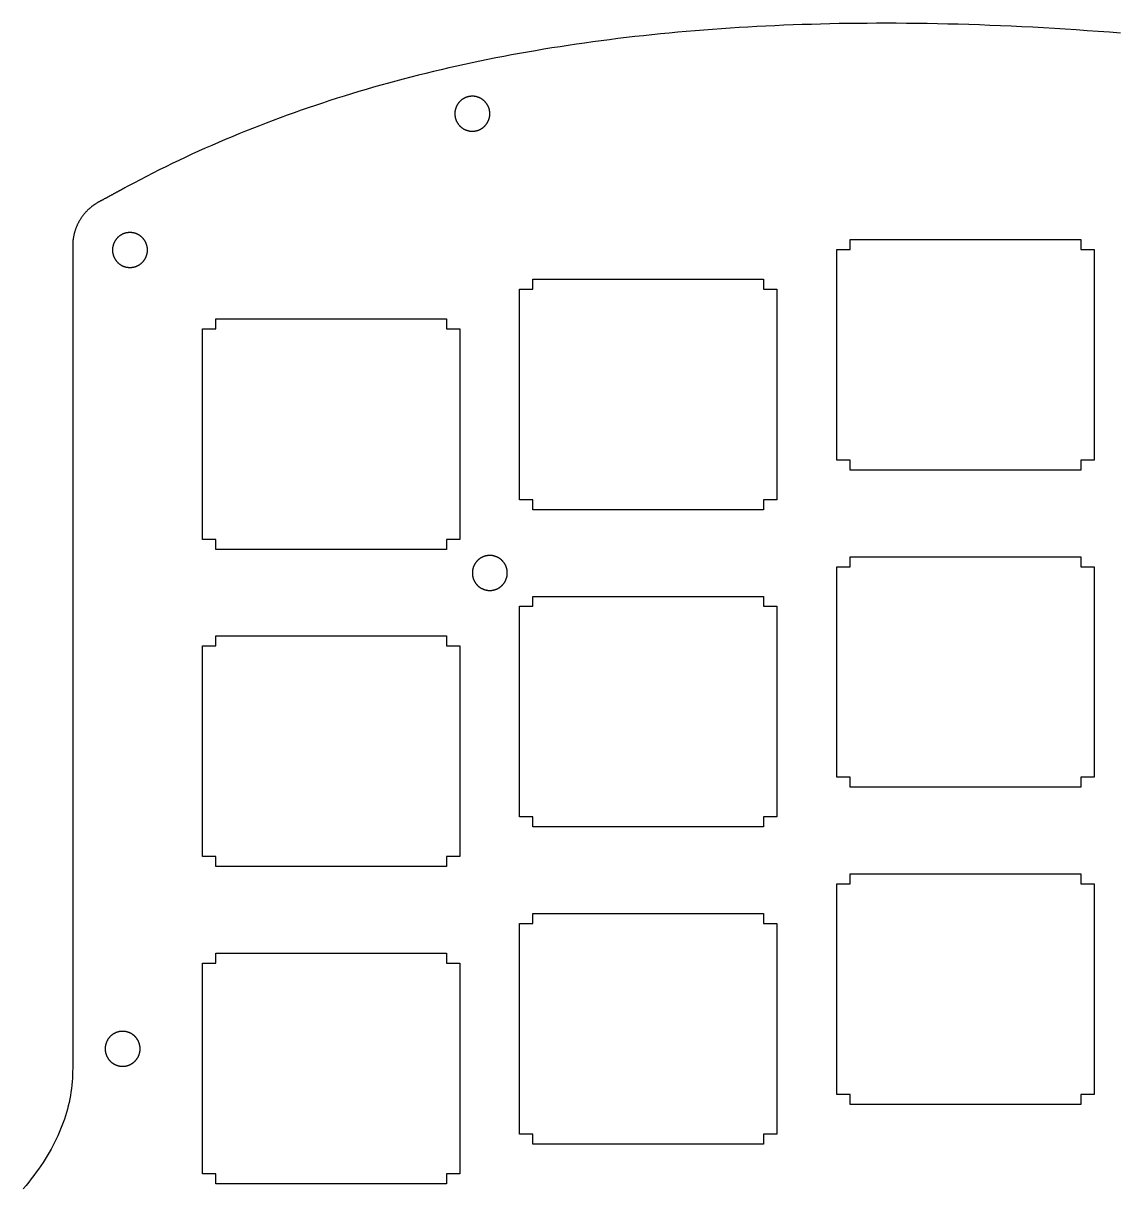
# Model space of a CAD drawing. Extents: x 0 to 154, y 0 to 134.
# Drawn here: x 24.3 to 90.2, y 63.9 to 133.8 of the extents above; entities that cross this region are included whole.
import ezdxf

# ---------------------------------------------------------------- set-up
doc = ezdxf.new("R2010")
doc.units = 0
doc.layers.add('LAYER_1', color=7, linetype='CONTINUOUS')

# ---------------------------------------------------------------- blocks, each defined once
blk = doc.blocks.new('BLOCK_2')
at = {"layer": 'LAYER_1', "color": 7}
for points in [[(186.7, 342.44), (186.7, 340.74), (184.43, 340.74), (184.43, 304.88), (186.7, 304.88), (186.7, 303.18), (225.96, 303.18), (225.96, 304.88), (228.22, 304.88), (228.22, 340.74), (225.96, 340.74), (225.96, 342.44), (186.7, 342.44)], [(240.7, 335.69), (240.7, 333.99), (238.43, 333.99), (238.43, 298.13), (240.7, 298.13), (240.7, 296.43), (279.96, 296.43), (279.96, 298.13), (282.22, 298.13), (282.22, 333.99), (279.96, 333.99), (279.96, 335.69), (240.7, 335.69)], [(294.7, 328.94), (294.7, 327.24), (292.43, 327.24), (292.43, 291.39), (294.7, 291.39), (294.7, 289.68), (333.96, 289.68), (333.96, 291.39), (336.22, 291.39), (336.22, 327.24), (333.96, 327.24), (333.96, 328.94), (294.7, 328.94)], [(186.7, 288.44), (186.7, 286.74), (184.43, 286.74), (184.43, 250.88), (186.7, 250.88), (186.7, 249.18), (225.96, 249.18), (225.96, 250.88), (228.22, 250.88), (228.22, 286.74), (225.96, 286.74), (225.96, 288.44), (186.7, 288.44)], [(240.7, 281.69), (240.7, 279.99), (238.43, 279.99), (238.43, 244.13), (240.7, 244.13), (240.7, 242.43), (279.96, 242.43), (279.96, 244.13), (282.22, 244.13), (282.22, 279.99), (279.96, 279.99), (279.96, 281.69), (240.7, 281.69)], [(294.7, 274.94), (294.7, 273.24), (292.43, 273.24), (292.43, 237.39), (294.7, 237.39), (294.7, 235.68), (333.96, 235.68), (333.96, 237.39), (336.22, 237.39), (336.22, 273.24), (333.96, 273.24), (333.96, 274.94), (294.7, 274.94)], [(186.7, 234.44), (186.7, 232.74), (184.43, 232.74), (184.43, 196.88), (186.7, 196.88), (186.7, 195.18), (225.96, 195.18), (225.96, 196.88), (228.22, 196.88), (228.22, 232.74), (225.96, 232.74), (225.96, 234.44), (186.7, 234.44)], [(240.7, 227.69), (240.7, 225.99), (238.43, 225.99), (238.43, 190.13), (240.7, 190.13), (240.7, 188.43), (279.96, 188.43), (279.96, 190.13), (282.22, 190.13), (282.22, 225.99), (279.96, 225.99), (279.96, 227.69), (240.7, 227.69)], [(294.7, 220.94), (294.7, 219.24), (292.43, 219.24), (292.43, 183.38), (294.7, 183.38), (294.7, 181.68), (333.96, 181.68), (333.96, 183.38), (336.22, 183.38), (336.22, 219.24), (333.96, 219.24), (333.96, 220.94), (294.7, 220.94)]]:
    blk.add_lwpolyline(points, dxfattribs=at)
for points in [[(179.94, 377.58, 0), (181.83, 377.73, 0), (183.72, 377.87, 0), (185.6, 378, 0), (187.47, 378.13, 0), (189.34, 378.25, 0), (191.19, 378.37, 0), (193.04, 378.48, 0), (194.88, 378.58, 0), (196.72, 378.67, 0), (198.54, 378.76, 0), (200.36, 378.84, 0), (202.17, 378.91, 0), (203.97, 378.98, 0), (205.77, 379.04, 0), (207.56, 379.09, 0), (209.34, 379.14, 0), (211.11, 379.18, 0), (212.88, 379.21, 0), (214.63, 379.23, 0), (216.38, 379.25, 0), (218.12, 379.26, 0), (219.86, 379.27, 0), (221.48, 379.26, 0), (223.08, 379.25, 0), (224.68, 379.24, 0), (226.27, 379.22, 0), (227.85, 379.2, 0), (229.43, 379.16, 0), (231.01, 379.13, 0), (232.57, 379.08, 0), (234.13, 379.04, 0), (235.69, 378.98, 0), (237.23, 378.92, 0), (238.77, 378.85, 0), (240.31, 378.78, 0), (241.84, 378.7, 0), (243.36, 378.62, 0), (244.88, 378.53, 0), (246.39, 378.43, 0), (247.89, 378.33, 0), (249.39, 378.22, 0), (250.88, 378.11, 0), (252.37, 377.99, 0), (253.85, 377.87, 0), (255.32, 377.73, 0), (256.79, 377.6, 0), (258.26, 377.45, 0), (259.71, 377.31, 0), (261.16, 377.15, 0), (262.61, 376.99, 0), (264.05, 376.82, 0), (265.48, 376.65, 0), (266.91, 376.47, 0), (268.33, 376.29, 0), (269.75, 376.1, 0), (271.16, 375.9, 0), (272.56, 375.7, 0), (273.96, 375.49, 0), (275.35, 375.28, 0), (276.74, 375.06, 0), (278.12, 374.83, 0), (279.5, 374.6, 0), (280.87, 374.37, 0), (282.23, 374.12, 0), (283.59, 373.87, 0), (284.94, 373.62, 0), (286.29, 373.36, 0), (287.63, 373.09, 0), (288.97, 372.81, 0), (290.3, 372.54, 0), (291.62, 372.25, 0), (292.94, 371.96, 0), (294.26, 371.66, 0), (295.56, 371.36, 0), (296.87, 371.05, 0), (298.17, 370.74, 0), (299.46, 370.41, 0), (300.74, 370.09, 0), (302.02, 369.75, 0), (303.3, 369.41, 0), (304.57, 369.07, 0), (305.83, 368.72, 0), (307.1, 368.36, 0), (308.35, 368, 0), (309.6, 367.63, 0), (310.84, 367.25, 0), (312.08, 366.87, 0), (313.31, 366.49, 0), (314.54, 366.09, 0), (315.76, 365.69, 0), (316.98, 365.29, 0), (318.19, 364.88, 0), (319.4, 364.46, 0), (320.6, 364.03, 0), (321.8, 363.61, 0), (322.99, 363.17, 0), (324.17, 362.73, 0), (325.36, 362.28, 0), (326.53, 361.83, 0), (327.7, 361.37, 0), (328.87, 360.9, 0), (330.03, 360.43, 0), (331.18, 359.95, 0), (332.33, 359.47, 0), (333.48, 358.98, 0), (334.62, 358.48, 0), (335.75, 357.98, 0), (336.88, 357.47, 0), (338.01, 356.95, 0), (339.13, 356.43, 0), (340.25, 355.91, 0), (341.36, 355.37, 0), (342.46, 354.83, 0), (343.56, 354.29, 0), (344.66, 353.74, 0), (345.75, 353.18, 0), (346.84, 352.62, 0), (347.92, 352.05, 0), (349, 351.47, 0), (349.4, 351.25, 0), (349.4, 351.25, 0), (349.41, 351.25, 0), (349.42, 351.24, 0), (349.43, 351.24, 0), (349.44, 351.23, 0), (349.46, 351.22, 0), (349.48, 351.21, 0), (349.5, 351.2, 0), (349.52, 351.19, 0), (349.55, 351.17, 0), (349.57, 351.16, 0), (349.6, 351.14, 0), (349.64, 351.12, 0), (349.67, 351.11, 0), (349.71, 351.09, 0), (349.74, 351.07, 0), (349.78, 351.04, 0), (349.82, 351.02, 0), (349.87, 351, 0), (349.91, 350.97, 0), (349.96, 350.95, 0), (350.01, 350.92, 0), (350.06, 350.89, 0), (350.11, 350.87, 0), (350.16, 350.84, 0), (350.22, 350.81, 0), (350.27, 350.78, 0), (350.33, 350.75, 0), (350.38, 350.72, 0), (350.44, 350.69, 0), (350.5, 350.65, 0), (350.56, 350.62, 0), (350.63, 350.59, 0), (350.69, 350.55, 0), (350.75, 350.52, 0), (350.82, 350.49, 0), (350.88, 350.45, 0), (350.95, 350.41, 0), (351.01, 350.38, 0), (351.08, 350.34, 0), (351.15, 350.31, 0), (351.21, 350.27, 0), (351.28, 350.23, 0), (351.35, 350.2, 0), (351.42, 350.16, 0), (351.49, 350.12, 0), (351.55, 350.08, 0), (351.62, 350.05, 0), (351.69, 350.01, 0), (351.76, 349.97, 0), (351.83, 349.94, 0), (351.9, 349.9, 0), (351.96, 349.86, 0), (352.03, 349.82, 0), (352.1, 349.79, 0), (352.17, 349.75, 0), (352.23, 349.72, 0), (352.3, 349.68, 0), (352.37, 349.64, 0), (352.43, 349.61, 0), (352.49, 349.57, 0), (352.56, 349.54, 0), (352.62, 349.51, 0), (352.68, 349.47, 0), (352.74, 349.44, 0), (352.8, 349.41, 0), (352.86, 349.38, 0), (352.92, 349.35, 0), (352.98, 349.31, 0), (353.03, 349.28, 0), (353.08, 349.25, 0), (353.14, 349.23, 0), (353.19, 349.2, 0), (353.24, 349.17, 0), (353.29, 349.15, 0), (353.33, 349.12, 0), (353.38, 349.1, 0), (353.42, 349.07, 0), (353.46, 349.05, 0), (353.5, 349.03, 0), (353.54, 349.01, 0), (353.58, 348.99, 0), (353.61, 348.97, 0), (353.64, 348.95, 0), (353.67, 348.94, 0), (353.7, 348.92, 0), (353.73, 348.91, 0), (353.75, 348.89, 0), (353.77, 348.88, 0), (353.79, 348.87, 0), (353.81, 348.86, 0), (353.82, 348.86, 0), (353.83, 348.85, 0), (353.84, 348.85, 0), (353.85, 348.84, 0), (353.85, 348.84, 0), (353.88, 348.82, 0), (353.96, 348.78, 0), (354.05, 348.73, 0), (354.13, 348.68, 0), (354.21, 348.63, 0), (354.29, 348.58, 0), (354.37, 348.53, 0), (354.45, 348.48, 0), (354.53, 348.43, 0), (354.61, 348.38, 0), (354.69, 348.32, 0), (354.77, 348.27, 0), (354.84, 348.21, 0), (354.92, 348.15, 0), (354.99, 348.1, 0), (355.07, 348.04, 0), (355.14, 347.98, 0), (355.21, 347.92, 0), (355.29, 347.86, 0), (355.36, 347.8, 0), (355.43, 347.74, 0), (355.5, 347.68, 0), (355.57, 347.61, 0), (355.64, 347.55, 0), (355.7, 347.48, 0), (355.77, 347.42, 0), (355.84, 347.35, 0), (355.9, 347.29, 0), (355.97, 347.22, 0), (356.03, 347.15, 0), (356.1, 347.08, 0), (356.16, 347.01, 0), (356.22, 346.94, 0), (356.28, 346.87, 0), (356.34, 346.8, 0), (356.4, 346.73, 0), (356.46, 346.65, 0), (356.51, 346.58, 0), (356.57, 346.51, 0), (356.63, 346.43, 0), (356.68, 346.36, 0), (356.74, 346.28, 0), (356.79, 346.21, 0), (356.84, 346.13, 0), (356.89, 346.05, 0), (356.94, 345.98, 0), (356.99, 345.9, 0), (357.04, 345.82, 0), (357.09, 345.74, 0), (357.14, 345.66, 0), (357.19, 345.58, 0), (357.23, 345.5, 0), (357.27, 345.42, 0), (357.32, 345.33, 0), (357.36, 345.25, 0), (357.4, 345.17, 0), (357.44, 345.09, 0), (357.49, 345, 0), (357.52, 344.92, 0), (357.56, 344.83, 0), (357.6, 344.75, 0), (357.64, 344.66, 0), (357.67, 344.58, 0), (357.71, 344.49, 0), (357.74, 344.4, 0), (357.77, 344.32, 0), (357.81, 344.23, 0), (357.84, 344.14, 0), (357.87, 344.05, 0), (357.9, 343.96, 0), (357.92, 343.88, 0), (357.95, 343.79, 0), (357.98, 343.7, 0), (358, 343.61, 0), (358.03, 343.52, 0), (358.05, 343.43, 0), (358.07, 343.33, 0), (358.09, 343.24, 0), (358.11, 343.15, 0), (358.13, 343.06, 0), (358.15, 342.97, 0), (358.17, 342.87, 0), (358.18, 342.78, 0), (358.2, 342.69, 0), (358.21, 342.59, 0), (358.23, 342.5, 0), (358.24, 342.41, 0), (358.25, 342.31, 0), (358.26, 342.22, 0), (358.27, 342.12, 0), (358.28, 342.03, 0), (358.28, 341.93, 0), (358.29, 341.84, 0), (358.29, 341.74, 0), (358.3, 341.65, 0), (358.3, 341.55, 0), (358.3, 341.46, 0), (358.3, 341.36, 0), (358.3, 341.32, 0), (358.3, 341.18, 0), (358.3, 340.96, 0), (358.3, 340.66, 0), (358.3, 340.27, 0), (358.3, 339.81, 0), (358.3, 339.27, 0), (358.3, 338.65, 0), (358.3, 337.96, 0), (358.3, 337.2, 0), (358.3, 336.36, 0), (358.3, 335.46, 0), (358.3, 334.49, 0), (358.3, 333.45, 0), (358.3, 332.36, 0), (358.3, 331.2, 0), (358.3, 329.98, 0), (358.3, 328.7, 0), (358.3, 327.37, 0), (358.3, 325.98, 0), (358.3, 324.54, 0), (358.3, 323.05, 0), (358.3, 321.52, 0), (358.3, 319.93, 0), (358.3, 318.3, 0), (358.3, 316.63, 0), (358.3, 314.92, 0), (358.3, 313.17, 0), (358.3, 311.37, 0), (358.3, 309.55, 0), (358.3, 307.69, 0), (358.3, 305.8, 0), (358.3, 303.87, 0), (358.3, 301.92, 0), (358.3, 299.94, 0), (358.3, 297.94, 0), (358.3, 295.92, 0), (358.3, 293.87, 0), (358.3, 291.8, 0), (358.3, 289.72, 0), (358.3, 287.62, 0), (358.3, 285.51, 0), (358.3, 283.38, 0), (358.3, 281.25, 0), (358.3, 279.1, 0), (358.3, 276.95, 0), (358.3, 274.8, 0), (358.3, 272.64, 0), (358.3, 270.48, 0), (358.3, 268.32, 0), (358.3, 266.16, 0), (358.3, 264.01, 0), (358.3, 261.87, 0), (358.3, 259.73, 0), (358.3, 257.6, 0), (358.3, 255.48, 0), (358.3, 253.38, 0), (358.3, 251.29, 0), (358.3, 249.22, 0), (358.3, 247.17, 0), (358.3, 245.14, 0), (358.3, 243.13, 0), (358.3, 241.15, 0), (358.3, 239.19, 0), (358.3, 237.27, 0), (358.3, 235.37, 0), (358.3, 233.5, 0), (358.3, 231.67, 0), (358.3, 229.87, 0), (358.3, 228.11, 0), (358.3, 226.39, 0), (358.3, 224.71, 0), (358.3, 223.07, 0), (358.3, 221.47, 0), (358.3, 219.93, 0), (358.3, 218.43, 0), (358.3, 216.98, 0), (358.3, 215.58, 0), (358.3, 214.24, 0), (358.3, 212.95, 0), (358.3, 211.72, 0), (358.3, 210.54, 0), (358.3, 209.43, 0), (358.3, 208.39, 0), (358.3, 207.4, 0), (358.3, 206.49, 0), (358.3, 205.64, 0), (358.3, 204.86, 0), (358.3, 204.15, 0), (358.3, 203.52, 0), (358.3, 202.96, 0), (358.3, 202.48, 0), (358.3, 202.08, 0), (358.3, 201.76, 0), (358.3, 201.52, 0), (358.3, 201.37, 0), (358.3, 201.3, 0), (358.31, 200.85, 0), (358.32, 200.25, 0), (358.35, 199.65, 0), (358.39, 199.06, 0), (358.45, 198.46, 0), (358.51, 197.87, 0), (358.6, 197.28, 0), (358.69, 196.7, 0), (358.8, 196.12, 0), (358.92, 195.53, 0), (359.05, 194.96, 0), (359.19, 194.38, 0), (359.35, 193.8, 0), (359.52, 193.23, 0), (359.71, 192.66, 0), (359.91, 192.09, 0), (360.12, 191.51, 0), (360.35, 190.95, 0), (360.58, 190.38, 0), (360.84, 189.81, 0), (361.1, 189.25, 0), (361.38, 188.68, 0), (361.67, 188.12, 0), (361.98, 187.56, 0), (362.3, 186.99, 0), (362.63, 186.43, 0), (362.98, 185.87, 0), (363.34, 185.31, 0), (363.71, 184.74, 0), (364.1, 184.18, 0), (364.5, 183.62, 0), (364.91, 183.06, 0), (365.34, 182.5, 0), (365.79, 181.93, 0), (366.24, 181.37, 0), (366.71, 180.81, 0)], [(293.25, 363.86, 0), (293.25, 363.82, 0), (293.25, 363.77, 0), (293.25, 363.72, 0), (293.25, 363.68, 0), (293.24, 363.63, 0), (293.24, 363.58, 0), (293.23, 363.54, 0), (293.23, 363.49, 0), (293.22, 363.44, 0), (293.22, 363.4, 0), (293.21, 363.35, 0), (293.2, 363.31, 0), (293.19, 363.26, 0), (293.18, 363.22, 0), (293.17, 363.17, 0), (293.16, 363.13, 0), (293.15, 363.08, 0), (293.14, 363.04, 0), (293.12, 363, 0), (293.11, 362.95, 0), (293.1, 362.91, 0), (293.08, 362.87, 0), (293.07, 362.83, 0), (293.05, 362.79, 0), (293.03, 362.74, 0), (293.02, 362.7, 0), (293, 362.66, 0), (292.98, 362.62, 0), (292.96, 362.58, 0), (292.94, 362.54, 0), (292.92, 362.5, 0), (292.9, 362.46, 0), (292.88, 362.42, 0), (292.86, 362.38, 0), (292.84, 362.35, 0), (292.81, 362.31, 0), (292.79, 362.27, 0), (292.77, 362.23, 0), (292.74, 362.2, 0), (292.72, 362.16, 0), (292.69, 362.12, 0), (292.66, 362.09, 0), (292.64, 362.05, 0), (292.61, 362.02, 0), (292.58, 361.98, 0), (292.56, 361.95, 0), (292.53, 361.92, 0), (292.5, 361.88, 0), (292.47, 361.85, 0), (292.44, 361.82, 0), (292.41, 361.79, 0), (292.38, 361.75, 0), (292.35, 361.72, 0), (292.31, 361.69, 0), (292.28, 361.66, 0), (292.25, 361.63, 0), (292.21, 361.61, 0), (292.18, 361.58, 0), (292.15, 361.55, 0), (292.11, 361.52, 0), (292.08, 361.5, 0), (292.04, 361.47, 0), (292.01, 361.44, 0), (291.97, 361.42, 0), (291.93, 361.39, 0), (291.9, 361.37, 0), (291.86, 361.34, 0), (291.82, 361.32, 0), (291.78, 361.3, 0), (291.75, 361.27, 0), (291.71, 361.25, 0), (291.67, 361.23, 0), (291.63, 361.21, 0), (291.59, 361.19, 0), (291.55, 361.17, 0), (291.51, 361.15, 0), (291.47, 361.14, 0), (291.43, 361.12, 0), (291.38, 361.1, 0), (291.34, 361.08, 0), (291.3, 361.07, 0), (291.26, 361.05, 0), (291.22, 361.04, 0), (291.17, 361.02, 0), (291.13, 361.01, 0), (291.09, 361, 0), (291.04, 360.99, 0), (291, 360.98, 0), (290.95, 360.97, 0), (290.91, 360.96, 0), (290.87, 360.95, 0), (290.82, 360.94, 0), (290.78, 360.93, 0), (290.73, 360.92, 0), (290.69, 360.92, 0), (290.64, 360.91, 0), (290.59, 360.9, 0), (290.55, 360.9, 0), (290.5, 360.9, 0), (290.45, 360.89, 0), (290.41, 360.89, 0), (290.36, 360.89, 0), (290.31, 360.89, 0), (290.26, 360.89, 0), (290.22, 360.89, 0), (290.17, 360.89, 0), (290.12, 360.89, 0), (290.08, 360.89, 0), (290.03, 360.9, 0), (289.98, 360.9, 0), (289.94, 360.91, 0), (289.89, 360.91, 0), (289.85, 360.92, 0), (289.8, 360.93, 0), (289.75, 360.93, 0), (289.71, 360.94, 0), (289.66, 360.95, 0), (289.62, 360.96, 0), (289.57, 360.97, 0), (289.53, 360.98, 0), (289.49, 360.99, 0), (289.44, 361.01, 0), (289.4, 361.02, 0), (289.36, 361.03, 0), (289.31, 361.05, 0), (289.27, 361.06, 0), (289.23, 361.08, 0), (289.19, 361.09, 0), (289.15, 361.11, 0), (289.1, 361.13, 0), (289.06, 361.14, 0), (289.02, 361.16, 0), (288.98, 361.18, 0), (288.94, 361.2, 0), (288.9, 361.22, 0), (288.86, 361.24, 0), (288.82, 361.26, 0), (288.79, 361.29, 0), (288.75, 361.31, 0), (288.71, 361.33, 0), (288.67, 361.36, 0), (288.64, 361.38, 0), (288.6, 361.4, 0), (288.56, 361.43, 0), (288.53, 361.45, 0), (288.49, 361.48, 0), (288.46, 361.51, 0), (288.42, 361.54, 0), (288.39, 361.56, 0), (288.35, 361.59, 0), (288.32, 361.62, 0), (288.29, 361.65, 0), (288.25, 361.68, 0), (288.22, 361.71, 0), (288.19, 361.74, 0), (288.16, 361.77, 0), (288.13, 361.8, 0), (288.1, 361.83, 0), (288.07, 361.87, 0), (288.04, 361.9, 0), (288.01, 361.93, 0), (287.98, 361.97, 0), (287.95, 362, 0), (287.93, 362.04, 0), (287.9, 362.07, 0), (287.87, 362.11, 0), (287.85, 362.14, 0), (287.82, 362.18, 0), (287.8, 362.21, 0), (287.77, 362.25, 0), (287.75, 362.29, 0), (287.73, 362.33, 0), (287.7, 362.37, 0), (287.68, 362.4, 0), (287.66, 362.44, 0), (287.64, 362.48, 0), (287.62, 362.52, 0), (287.6, 362.56, 0), (287.58, 362.6, 0), (287.56, 362.64, 0), (287.54, 362.68, 0), (287.52, 362.72, 0), (287.51, 362.76, 0), (287.49, 362.81, 0), (287.48, 362.85, 0), (287.46, 362.89, 0), (287.45, 362.93, 0), (287.43, 362.98, 0), (287.42, 363.02, 0), (287.41, 363.06, 0), (287.4, 363.11, 0), (287.38, 363.15, 0), (287.37, 363.2, 0), (287.36, 363.24, 0), (287.36, 363.29, 0), (287.35, 363.33, 0), (287.34, 363.38, 0), (287.33, 363.42, 0), (287.32, 363.47, 0), (287.32, 363.51, 0), (287.31, 363.56, 0), (287.31, 363.61, 0), (287.31, 363.65, 0), (287.3, 363.7, 0), (287.3, 363.75, 0), (287.3, 363.79, 0), (287.3, 363.84, 0), (287.3, 363.89, 0), (287.3, 363.94, 0), (287.3, 363.98, 0), (287.3, 364.03, 0), (287.31, 364.08, 0), (287.31, 364.12, 0), (287.31, 364.17, 0), (287.32, 364.21, 0), (287.32, 364.26, 0), (287.33, 364.31, 0), (287.34, 364.35, 0), (287.35, 364.4, 0), (287.36, 364.44, 0), (287.36, 364.49, 0), (287.37, 364.53, 0), (287.38, 364.58, 0), (287.4, 364.62, 0), (287.41, 364.66, 0), (287.42, 364.71, 0), (287.43, 364.75, 0), (287.45, 364.79, 0), (287.46, 364.84, 0), (287.48, 364.88, 0), (287.49, 364.92, 0), (287.51, 364.96, 0), (287.52, 365, 0), (287.54, 365.05, 0), (287.56, 365.09, 0), (287.58, 365.13, 0), (287.6, 365.17, 0), (287.62, 365.21, 0), (287.64, 365.25, 0), (287.66, 365.29, 0), (287.68, 365.32, 0), (287.7, 365.36, 0), (287.73, 365.4, 0), (287.75, 365.44, 0), (287.77, 365.48, 0), (287.8, 365.51, 0), (287.82, 365.55, 0), (287.85, 365.59, 0), (287.87, 365.62, 0), (287.9, 365.66, 0), (287.93, 365.69, 0), (287.95, 365.73, 0), (287.98, 365.76, 0), (288.01, 365.79, 0), (288.04, 365.83, 0), (288.07, 365.86, 0), (288.1, 365.89, 0), (288.13, 365.93, 0), (288.16, 365.96, 0), (288.19, 365.99, 0), (288.22, 366.02, 0), (288.25, 366.05, 0), (288.29, 366.08, 0), (288.32, 366.11, 0), (288.35, 366.14, 0), (288.39, 366.16, 0), (288.42, 366.19, 0), (288.46, 366.22, 0), (288.49, 366.25, 0), (288.53, 366.27, 0), (288.56, 366.3, 0), (288.6, 366.32, 0), (288.64, 366.35, 0), (288.67, 366.37, 0), (288.71, 366.4, 0), (288.75, 366.42, 0), (288.79, 366.44, 0), (288.82, 366.46, 0), (288.86, 366.48, 0), (288.9, 366.5, 0), (288.94, 366.52, 0), (288.98, 366.55, 0), (289.02, 366.56, 0), (289.06, 366.58, 0), (289.1, 366.6, 0), (289.15, 366.62, 0), (289.19, 366.63, 0), (289.23, 366.65, 0), (289.27, 366.67, 0), (289.31, 366.68, 0), (289.36, 366.69, 0), (289.4, 366.71, 0), (289.44, 366.72, 0), (289.49, 366.73, 0), (289.53, 366.75, 0), (289.57, 366.76, 0), (289.62, 366.77, 0), (289.66, 366.78, 0), (289.71, 366.79, 0), (289.75, 366.79, 0), (289.8, 366.8, 0), (289.85, 366.81, 0), (289.89, 366.81, 0), (289.94, 366.82, 0), (289.98, 366.83, 0), (290.03, 366.83, 0), (290.08, 366.83, 0), (290.12, 366.84, 0), (290.17, 366.84, 0), (290.22, 366.84, 0), (290.26, 366.84, 0), (290.31, 366.84, 0), (290.36, 366.84, 0), (290.41, 366.84, 0), (290.45, 366.83, 0), (290.5, 366.83, 0), (290.55, 366.83, 0), (290.59, 366.82, 0), (290.64, 366.82, 0), (290.69, 366.81, 0), (290.73, 366.81, 0), (290.78, 366.8, 0), (290.82, 366.79, 0), (290.87, 366.78, 0), (290.91, 366.77, 0), (290.95, 366.76, 0), (291, 366.75, 0), (291.04, 366.74, 0), (291.09, 366.73, 0), (291.13, 366.71, 0), (291.17, 366.7, 0), (291.22, 366.69, 0), (291.26, 366.67, 0), (291.3, 366.66, 0), (291.34, 366.64, 0), (291.38, 366.63, 0), (291.43, 366.61, 0), (291.47, 366.59, 0), (291.51, 366.57, 0), (291.55, 366.56, 0), (291.59, 366.54, 0), (291.63, 366.51, 0), (291.67, 366.5, 0), (291.71, 366.47, 0), (291.75, 366.45, 0), (291.78, 366.43, 0), (291.82, 366.41, 0), (291.86, 366.38, 0), (291.9, 366.36, 0), (291.93, 366.34, 0), (291.97, 366.31, 0), (292.01, 366.29, 0), (292.04, 366.26, 0), (292.08, 366.23, 0), (292.11, 366.21, 0), (292.15, 366.18, 0), (292.18, 366.15, 0), (292.21, 366.12, 0), (292.25, 366.09, 0), (292.28, 366.06, 0), (292.31, 366.03, 0), (292.35, 366, 0), (292.38, 365.97, 0), (292.41, 365.94, 0), (292.44, 365.91, 0), (292.47, 365.88, 0), (292.5, 365.84, 0), (292.53, 365.81, 0), (292.56, 365.78, 0), (292.58, 365.74, 0), (292.61, 365.71, 0), (292.64, 365.68, 0), (292.66, 365.64, 0), (292.69, 365.6, 0), (292.72, 365.57, 0), (292.74, 365.53, 0), (292.77, 365.5, 0), (292.79, 365.46, 0), (292.81, 365.42, 0), (292.84, 365.38, 0), (292.86, 365.34, 0), (292.88, 365.31, 0), (292.9, 365.27, 0), (292.92, 365.23, 0), (292.94, 365.19, 0), (292.96, 365.15, 0), (292.98, 365.11, 0), (293, 365.07, 0), (293.02, 365.02, 0), (293.03, 364.98, 0), (293.05, 364.94, 0), (293.07, 364.9, 0), (293.08, 364.86, 0), (293.1, 364.81, 0), (293.11, 364.77, 0), (293.12, 364.73, 0), (293.14, 364.69, 0), (293.15, 364.64, 0), (293.16, 364.6, 0), (293.17, 364.55, 0), (293.18, 364.51, 0), (293.19, 364.46, 0), (293.2, 364.42, 0), (293.21, 364.38, 0), (293.22, 364.33, 0), (293.22, 364.28, 0), (293.23, 364.24, 0), (293.23, 364.19, 0), (293.24, 364.15, 0), (293.24, 364.1, 0), (293.25, 364.05, 0), (293.25, 364.01, 0), (293.25, 363.96, 0), (293.25, 363.91, 0), (293.25, 363.86, 0)], [(351.52, 340.66, 0), (351.52, 340.61, 0), (351.52, 340.56, 0), (351.52, 340.52, 0), (351.52, 340.47, 0), (351.52, 340.43, 0), (351.51, 340.38, 0), (351.51, 340.33, 0), (351.5, 340.29, 0), (351.5, 340.24, 0), (351.49, 340.19, 0), (351.48, 340.15, 0), (351.47, 340.1, 0), (351.46, 340.06, 0), (351.45, 340.01, 0), (351.44, 339.97, 0), (351.43, 339.93, 0), (351.42, 339.88, 0), (351.41, 339.84, 0), (351.4, 339.8, 0), (351.38, 339.75, 0), (351.37, 339.71, 0), (351.36, 339.67, 0), (351.34, 339.62, 0), (351.32, 339.58, 0), (351.31, 339.54, 0), (351.29, 339.5, 0), (351.27, 339.46, 0), (351.25, 339.42, 0), (351.24, 339.38, 0), (351.22, 339.34, 0), (351.2, 339.3, 0), (351.18, 339.26, 0), (351.15, 339.22, 0), (351.13, 339.18, 0), (351.11, 339.14, 0), (351.09, 339.1, 0), (351.06, 339.07, 0), (351.04, 339.03, 0), (351.01, 338.99, 0), (350.99, 338.96, 0), (350.96, 338.92, 0), (350.94, 338.88, 0), (350.91, 338.85, 0), (350.88, 338.81, 0), (350.86, 338.78, 0), (350.83, 338.75, 0), (350.8, 338.71, 0), (350.77, 338.68, 0), (350.74, 338.65, 0), (350.71, 338.62, 0), (350.68, 338.58, 0), (350.65, 338.55, 0), (350.62, 338.52, 0), (350.59, 338.49, 0), (350.55, 338.46, 0), (350.52, 338.43, 0), (350.49, 338.4, 0), (350.45, 338.37, 0), (350.42, 338.35, 0), (350.39, 338.32, 0), (350.35, 338.29, 0), (350.32, 338.26, 0), (350.28, 338.24, 0), (350.24, 338.21, 0), (350.21, 338.19, 0), (350.17, 338.16, 0), (350.13, 338.14, 0), (350.1, 338.12, 0), (350.06, 338.09, 0), (350.02, 338.07, 0), (349.98, 338.05, 0), (349.94, 338.03, 0), (349.9, 338.01, 0), (349.86, 337.99, 0), (349.82, 337.97, 0), (349.78, 337.95, 0), (349.74, 337.93, 0), (349.7, 337.92, 0), (349.66, 337.9, 0), (349.62, 337.88, 0), (349.57, 337.87, 0), (349.53, 337.85, 0), (349.49, 337.84, 0), (349.45, 337.82, 0), (349.4, 337.81, 0), (349.36, 337.8, 0), (349.32, 337.78, 0), (349.27, 337.77, 0), (349.23, 337.76, 0), (349.18, 337.75, 0), (349.14, 337.74, 0), (349.09, 337.73, 0), (349.05, 337.73, 0), (349, 337.72, 0), (348.96, 337.71, 0), (348.91, 337.71, 0), (348.87, 337.7, 0), (348.82, 337.7, 0), (348.77, 337.69, 0), (348.73, 337.69, 0), (348.68, 337.69, 0), (348.63, 337.69, 0), (348.58, 337.68, 0), (348.54, 337.68, 0), (348.49, 337.69, 0), (348.44, 337.69, 0), (348.4, 337.69, 0), (348.35, 337.69, 0), (348.3, 337.69, 0), (348.26, 337.7, 0), (348.21, 337.7, 0), (348.16, 337.71, 0), (348.12, 337.71, 0), (348.07, 337.72, 0), (348.03, 337.73, 0), (347.98, 337.74, 0), (347.94, 337.75, 0), (347.89, 337.76, 0), (347.85, 337.77, 0), (347.8, 337.78, 0), (347.76, 337.79, 0), (347.72, 337.8, 0), (347.67, 337.81, 0), (347.63, 337.83, 0), (347.59, 337.84, 0), (347.55, 337.86, 0), (347.5, 337.87, 0), (347.46, 337.89, 0), (347.42, 337.91, 0), (347.38, 337.92, 0), (347.34, 337.94, 0), (347.3, 337.96, 0), (347.26, 337.98, 0), (347.22, 338, 0), (347.18, 338.02, 0), (347.14, 338.04, 0), (347.1, 338.06, 0), (347.06, 338.08, 0), (347.02, 338.11, 0), (346.98, 338.13, 0), (346.95, 338.15, 0), (346.91, 338.18, 0), (346.87, 338.2, 0), (346.84, 338.23, 0), (346.8, 338.25, 0), (346.76, 338.28, 0), (346.73, 338.31, 0), (346.69, 338.33, 0), (346.66, 338.36, 0), (346.63, 338.39, 0), (346.59, 338.42, 0), (346.56, 338.45, 0), (346.53, 338.48, 0), (346.5, 338.51, 0), (346.46, 338.54, 0), (346.43, 338.57, 0), (346.4, 338.6, 0), (346.37, 338.63, 0), (346.34, 338.66, 0), (346.31, 338.7, 0), (346.28, 338.73, 0), (346.25, 338.76, 0), (346.23, 338.8, 0), (346.2, 338.83, 0), (346.17, 338.87, 0), (346.15, 338.9, 0), (346.12, 338.94, 0), (346.1, 338.97, 0), (346.07, 339.01, 0), (346.05, 339.05, 0), (346.02, 339.08, 0), (346, 339.12, 0), (345.98, 339.16, 0), (345.95, 339.2, 0), (345.93, 339.24, 0), (345.91, 339.28, 0), (345.89, 339.32, 0), (345.87, 339.36, 0), (345.85, 339.4, 0), (345.83, 339.44, 0), (345.82, 339.48, 0), (345.8, 339.52, 0), (345.78, 339.56, 0), (345.77, 339.6, 0), (345.75, 339.64, 0), (345.74, 339.69, 0), (345.72, 339.73, 0), (345.71, 339.77, 0), (345.69, 339.82, 0), (345.68, 339.86, 0), (345.67, 339.9, 0), (345.66, 339.95, 0), (345.65, 339.99, 0), (345.64, 340.04, 0), (345.63, 340.08, 0), (345.62, 340.13, 0), (345.61, 340.17, 0), (345.61, 340.22, 0), (345.6, 340.26, 0), (345.59, 340.31, 0), (345.59, 340.36, 0), (345.58, 340.4, 0), (345.58, 340.45, 0), (345.58, 340.5, 0), (345.57, 340.54, 0), (345.57, 340.59, 0), (345.57, 340.64, 0), (345.57, 340.68, 0), (345.57, 340.73, 0), (345.57, 340.78, 0), (345.58, 340.82, 0), (345.58, 340.87, 0), (345.58, 340.92, 0), (345.59, 340.96, 0), (345.59, 341.01, 0), (345.6, 341.06, 0), (345.61, 341.1, 0), (345.61, 341.15, 0), (345.62, 341.19, 0), (345.63, 341.24, 0), (345.64, 341.28, 0), (345.65, 341.33, 0), (345.66, 341.37, 0), (345.67, 341.42, 0), (345.68, 341.46, 0), (345.69, 341.5, 0), (345.71, 341.55, 0), (345.72, 341.59, 0), (345.74, 341.63, 0), (345.75, 341.68, 0), (345.77, 341.72, 0), (345.78, 341.76, 0), (345.8, 341.8, 0), (345.82, 341.84, 0), (345.83, 341.88, 0), (345.85, 341.92, 0), (345.87, 341.96, 0), (345.89, 342, 0), (345.91, 342.04, 0), (345.93, 342.08, 0), (345.95, 342.12, 0), (345.98, 342.16, 0), (346, 342.2, 0), (346.02, 342.24, 0), (346.05, 342.27, 0), (346.07, 342.31, 0), (346.1, 342.35, 0), (346.12, 342.38, 0), (346.15, 342.42, 0), (346.17, 342.45, 0), (346.2, 342.49, 0), (346.23, 342.52, 0), (346.25, 342.56, 0), (346.28, 342.59, 0), (346.31, 342.62, 0), (346.34, 342.66, 0), (346.37, 342.69, 0), (346.4, 342.72, 0), (346.43, 342.75, 0), (346.46, 342.78, 0), (346.5, 342.81, 0), (346.53, 342.85, 0), (346.56, 342.88, 0), (346.59, 342.9, 0), (346.63, 342.93, 0), (346.66, 342.96, 0), (346.69, 342.99, 0), (346.73, 343.02, 0), (346.76, 343.04, 0), (346.8, 343.07, 0), (346.84, 343.09, 0), (346.87, 343.12, 0), (346.91, 343.14, 0), (346.95, 343.17, 0), (346.98, 343.19, 0), (347.02, 343.21, 0), (347.06, 343.24, 0), (347.1, 343.26, 0), (347.14, 343.28, 0), (347.18, 343.3, 0), (347.22, 343.32, 0), (347.26, 343.34, 0), (347.3, 343.36, 0), (347.34, 343.38, 0), (347.38, 343.4, 0), (347.42, 343.41, 0), (347.46, 343.43, 0), (347.5, 343.45, 0), (347.55, 343.46, 0), (347.59, 343.48, 0), (347.63, 343.49, 0), (347.67, 343.5, 0), (347.72, 343.52, 0), (347.76, 343.53, 0), (347.8, 343.54, 0), (347.85, 343.55, 0), (347.89, 343.56, 0), (347.94, 343.57, 0), (347.98, 343.58, 0), (348.03, 343.59, 0), (348.07, 343.6, 0), (348.12, 343.61, 0), (348.16, 343.61, 0), (348.21, 343.62, 0), (348.26, 343.62, 0), (348.3, 343.63, 0), (348.35, 343.63, 0), (348.4, 343.63, 0), (348.44, 343.63, 0), (348.49, 343.64, 0), (348.54, 343.64, 0), (348.58, 343.64, 0), (348.63, 343.63, 0), (348.68, 343.63, 0), (348.73, 343.63, 0), (348.77, 343.63, 0), (348.82, 343.62, 0), (348.87, 343.62, 0), (348.91, 343.61, 0), (348.96, 343.61, 0), (349, 343.6, 0), (349.05, 343.59, 0), (349.09, 343.59, 0), (349.14, 343.58, 0), (349.18, 343.57, 0), (349.23, 343.56, 0), (349.27, 343.55, 0), (349.32, 343.54, 0), (349.36, 343.52, 0), (349.4, 343.51, 0), (349.45, 343.5, 0), (349.49, 343.49, 0), (349.53, 343.47, 0), (349.57, 343.45, 0), (349.62, 343.44, 0), (349.66, 343.42, 0), (349.7, 343.41, 0), (349.74, 343.39, 0), (349.78, 343.37, 0), (349.82, 343.35, 0), (349.86, 343.33, 0), (349.9, 343.31, 0), (349.94, 343.29, 0), (349.98, 343.27, 0), (350.02, 343.25, 0), (350.06, 343.23, 0), (350.1, 343.2, 0), (350.13, 343.18, 0), (350.17, 343.16, 0), (350.21, 343.13, 0), (350.24, 343.11, 0), (350.28, 343.08, 0), (350.32, 343.06, 0), (350.35, 343.03, 0), (350.39, 343, 0), (350.42, 342.98, 0), (350.45, 342.95, 0), (350.49, 342.92, 0), (350.52, 342.89, 0), (350.55, 342.86, 0), (350.59, 342.83, 0), (350.62, 342.8, 0), (350.65, 342.77, 0), (350.68, 342.74, 0), (350.71, 342.71, 0), (350.74, 342.67, 0), (350.77, 342.64, 0), (350.8, 342.61, 0), (350.83, 342.57, 0), (350.86, 342.54, 0), (350.88, 342.51, 0), (350.91, 342.47, 0), (350.94, 342.44, 0), (350.96, 342.4, 0), (350.99, 342.36, 0), (351.01, 342.33, 0), (351.04, 342.29, 0), (351.06, 342.25, 0), (351.09, 342.22, 0), (351.11, 342.18, 0), (351.13, 342.14, 0), (351.15, 342.1, 0), (351.18, 342.06, 0), (351.2, 342.02, 0), (351.22, 341.98, 0), (351.24, 341.94, 0), (351.25, 341.9, 0), (351.27, 341.86, 0), (351.29, 341.82, 0), (351.31, 341.78, 0), (351.32, 341.74, 0), (351.34, 341.7, 0), (351.36, 341.65, 0), (351.37, 341.61, 0), (351.38, 341.57, 0), (351.4, 341.53, 0), (351.41, 341.48, 0), (351.42, 341.44, 0), (351.43, 341.39, 0), (351.44, 341.35, 0), (351.45, 341.31, 0), (351.46, 341.26, 0), (351.47, 341.22, 0), (351.48, 341.17, 0), (351.49, 341.13, 0), (351.5, 341.08, 0), (351.5, 341.03, 0), (351.51, 340.99, 0), (351.51, 340.94, 0), (351.52, 340.9, 0), (351.52, 340.85, 0), (351.52, 340.8, 0), (351.52, 340.75, 0), (351.52, 340.71, 0), (351.52, 340.66, 0)], [(290.27, 285.67, 0), (290.27, 285.62, 0), (290.27, 285.58, 0), (290.27, 285.53, 0), (290.27, 285.48, 0), (290.27, 285.44, 0), (290.26, 285.39, 0), (290.26, 285.34, 0), (290.25, 285.3, 0), (290.25, 285.25, 0), (290.24, 285.2, 0), (290.23, 285.16, 0), (290.22, 285.12, 0), (290.21, 285.07, 0), (290.2, 285.02, 0), (290.19, 284.98, 0), (290.18, 284.94, 0), (290.17, 284.89, 0), (290.16, 284.85, 0), (290.15, 284.81, 0), (290.13, 284.76, 0), (290.12, 284.72, 0), (290.11, 284.68, 0), (290.09, 284.63, 0), (290.07, 284.59, 0), (290.06, 284.55, 0), (290.04, 284.51, 0), (290.02, 284.47, 0), (290, 284.43, 0), (289.99, 284.39, 0), (289.97, 284.35, 0), (289.95, 284.31, 0), (289.93, 284.27, 0), (289.9, 284.23, 0), (289.88, 284.19, 0), (289.86, 284.15, 0), (289.84, 284.12, 0), (289.81, 284.08, 0), (289.79, 284.04, 0), (289.76, 284, 0), (289.74, 283.97, 0), (289.71, 283.93, 0), (289.69, 283.89, 0), (289.66, 283.86, 0), (289.63, 283.82, 0), (289.61, 283.79, 0), (289.58, 283.76, 0), (289.55, 283.72, 0), (289.52, 283.69, 0), (289.49, 283.66, 0), (289.46, 283.63, 0), (289.43, 283.59, 0), (289.4, 283.56, 0), (289.37, 283.53, 0), (289.34, 283.5, 0), (289.3, 283.47, 0), (289.27, 283.44, 0), (289.24, 283.41, 0), (289.2, 283.38, 0), (289.17, 283.36, 0), (289.14, 283.33, 0), (289.1, 283.3, 0), (289.07, 283.27, 0), (289.03, 283.25, 0), (288.99, 283.22, 0), (288.96, 283.2, 0), (288.92, 283.18, 0), (288.88, 283.15, 0), (288.85, 283.13, 0), (288.81, 283.11, 0), (288.77, 283.08, 0), (288.73, 283.06, 0), (288.69, 283.04, 0), (288.65, 283.02, 0), (288.61, 283, 0), (288.57, 282.98, 0), (288.53, 282.96, 0), (288.49, 282.94, 0), (288.45, 282.93, 0), (288.41, 282.91, 0), (288.37, 282.89, 0), (288.32, 282.88, 0), (288.28, 282.86, 0), (288.24, 282.85, 0), (288.2, 282.83, 0), (288.15, 282.82, 0), (288.11, 282.81, 0), (288.07, 282.8, 0), (288.02, 282.78, 0), (287.98, 282.77, 0), (287.93, 282.76, 0), (287.89, 282.75, 0), (287.84, 282.75, 0), (287.8, 282.74, 0), (287.75, 282.73, 0), (287.71, 282.72, 0), (287.66, 282.72, 0), (287.62, 282.71, 0), (287.57, 282.71, 0), (287.52, 282.7, 0), (287.48, 282.7, 0), (287.43, 282.7, 0), (287.38, 282.7, 0), (287.33, 282.69, 0), (287.29, 282.69, 0), (287.24, 282.69, 0), (287.19, 282.7, 0), (287.15, 282.7, 0), (287.1, 282.7, 0), (287.05, 282.7, 0), (287.01, 282.71, 0), (286.96, 282.71, 0), (286.91, 282.72, 0), (286.87, 282.73, 0), (286.82, 282.73, 0), (286.78, 282.74, 0), (286.73, 282.75, 0), (286.69, 282.76, 0), (286.64, 282.77, 0), (286.6, 282.78, 0), (286.55, 282.79, 0), (286.51, 282.8, 0), (286.47, 282.81, 0), (286.42, 282.83, 0), (286.38, 282.84, 0), (286.34, 282.85, 0), (286.3, 282.87, 0), (286.25, 282.88, 0), (286.21, 282.9, 0), (286.17, 282.92, 0), (286.13, 282.93, 0), (286.09, 282.95, 0), (286.05, 282.97, 0), (286.01, 282.99, 0), (285.97, 283.01, 0), (285.93, 283.03, 0), (285.89, 283.05, 0), (285.85, 283.07, 0), (285.81, 283.09, 0), (285.77, 283.12, 0), (285.73, 283.14, 0), (285.7, 283.16, 0), (285.66, 283.19, 0), (285.62, 283.21, 0), (285.59, 283.24, 0), (285.55, 283.26, 0), (285.51, 283.29, 0), (285.48, 283.31, 0), (285.44, 283.34, 0), (285.41, 283.37, 0), (285.38, 283.4, 0), (285.34, 283.43, 0), (285.31, 283.46, 0), (285.28, 283.49, 0), (285.25, 283.52, 0), (285.21, 283.55, 0), (285.18, 283.58, 0), (285.15, 283.61, 0), (285.12, 283.64, 0), (285.09, 283.67, 0), (285.06, 283.71, 0), (285.03, 283.74, 0), (285, 283.77, 0), (284.98, 283.81, 0), (284.95, 283.84, 0), (284.92, 283.88, 0), (284.9, 283.91, 0), (284.87, 283.95, 0), (284.85, 283.99, 0), (284.82, 284.02, 0), (284.8, 284.06, 0), (284.77, 284.1, 0), (284.75, 284.13, 0), (284.73, 284.17, 0), (284.7, 284.21, 0), (284.68, 284.25, 0), (284.66, 284.29, 0), (284.64, 284.33, 0), (284.62, 284.37, 0), (284.6, 284.41, 0), (284.58, 284.45, 0), (284.57, 284.49, 0), (284.55, 284.53, 0), (284.53, 284.57, 0), (284.52, 284.61, 0), (284.5, 284.66, 0), (284.49, 284.7, 0), (284.47, 284.74, 0), (284.46, 284.78, 0), (284.44, 284.83, 0), (284.43, 284.87, 0), (284.42, 284.91, 0), (284.41, 284.96, 0), (284.4, 285, 0), (284.39, 285.05, 0), (284.38, 285.09, 0), (284.37, 285.14, 0), (284.36, 285.18, 0), (284.36, 285.23, 0), (284.35, 285.27, 0), (284.34, 285.32, 0), (284.34, 285.37, 0), (284.33, 285.41, 0), (284.33, 285.46, 0), (284.33, 285.51, 0), (284.32, 285.55, 0), (284.32, 285.6, 0), (284.32, 285.65, 0), (284.32, 285.69, 0), (284.32, 285.74, 0), (284.32, 285.79, 0), (284.33, 285.84, 0), (284.33, 285.88, 0), (284.33, 285.93, 0), (284.34, 285.98, 0), (284.34, 286.02, 0), (284.35, 286.07, 0), (284.36, 286.11, 0), (284.36, 286.16, 0), (284.37, 286.2, 0), (284.38, 286.25, 0), (284.39, 286.3, 0), (284.4, 286.34, 0), (284.41, 286.38, 0), (284.42, 286.43, 0), (284.43, 286.47, 0), (284.44, 286.51, 0), (284.46, 286.56, 0), (284.47, 286.6, 0), (284.49, 286.64, 0), (284.5, 286.69, 0), (284.52, 286.73, 0), (284.53, 286.77, 0), (284.55, 286.81, 0), (284.57, 286.85, 0), (284.58, 286.89, 0), (284.6, 286.93, 0), (284.62, 286.97, 0), (284.64, 287.01, 0), (284.66, 287.05, 0), (284.68, 287.09, 0), (284.7, 287.13, 0), (284.73, 287.17, 0), (284.75, 287.21, 0), (284.77, 287.25, 0), (284.8, 287.28, 0), (284.82, 287.32, 0), (284.85, 287.36, 0), (284.87, 287.39, 0), (284.9, 287.43, 0), (284.92, 287.46, 0), (284.95, 287.5, 0), (284.98, 287.53, 0), (285, 287.57, 0), (285.03, 287.6, 0), (285.06, 287.63, 0), (285.09, 287.67, 0), (285.12, 287.7, 0), (285.15, 287.73, 0), (285.18, 287.76, 0), (285.21, 287.8, 0), (285.25, 287.82, 0), (285.28, 287.86, 0), (285.31, 287.88, 0), (285.34, 287.91, 0), (285.38, 287.94, 0), (285.41, 287.97, 0), (285.44, 288, 0), (285.48, 288.03, 0), (285.51, 288.05, 0), (285.55, 288.08, 0), (285.59, 288.11, 0), (285.62, 288.13, 0), (285.66, 288.15, 0), (285.7, 288.18, 0), (285.73, 288.2, 0), (285.77, 288.23, 0), (285.81, 288.25, 0), (285.85, 288.27, 0), (285.89, 288.29, 0), (285.93, 288.31, 0), (285.97, 288.33, 0), (286.01, 288.35, 0), (286.05, 288.37, 0), (286.09, 288.39, 0), (286.13, 288.41, 0), (286.17, 288.43, 0), (286.21, 288.44, 0), (286.25, 288.46, 0), (286.3, 288.47, 0), (286.34, 288.49, 0), (286.38, 288.5, 0), (286.42, 288.52, 0), (286.47, 288.53, 0), (286.51, 288.54, 0), (286.55, 288.55, 0), (286.6, 288.56, 0), (286.64, 288.57, 0), (286.69, 288.58, 0), (286.73, 288.59, 0), (286.78, 288.6, 0), (286.82, 288.61, 0), (286.87, 288.62, 0), (286.91, 288.62, 0), (286.96, 288.63, 0), (287.01, 288.63, 0), (287.05, 288.64, 0), (287.1, 288.64, 0), (287.15, 288.64, 0), (287.19, 288.64, 0), (287.24, 288.65, 0), (287.29, 288.65, 0), (287.33, 288.65, 0), (287.38, 288.65, 0), (287.43, 288.64, 0), (287.48, 288.64, 0), (287.52, 288.64, 0), (287.57, 288.63, 0), (287.62, 288.63, 0), (287.66, 288.62, 0), (287.71, 288.62, 0), (287.75, 288.61, 0), (287.8, 288.61, 0), (287.84, 288.6, 0), (287.89, 288.59, 0), (287.93, 288.58, 0), (287.98, 288.57, 0), (288.02, 288.56, 0), (288.07, 288.55, 0), (288.11, 288.54, 0), (288.15, 288.52, 0), (288.2, 288.51, 0), (288.24, 288.5, 0), (288.28, 288.48, 0), (288.32, 288.47, 0), (288.37, 288.45, 0), (288.41, 288.43, 0), (288.45, 288.42, 0), (288.49, 288.4, 0), (288.53, 288.38, 0), (288.57, 288.36, 0), (288.61, 288.34, 0), (288.65, 288.32, 0), (288.69, 288.3, 0), (288.73, 288.28, 0), (288.77, 288.26, 0), (288.81, 288.24, 0), (288.85, 288.21, 0), (288.88, 288.19, 0), (288.92, 288.17, 0), (288.96, 288.14, 0), (288.99, 288.12, 0), (289.03, 288.09, 0), (289.07, 288.07, 0), (289.1, 288.04, 0), (289.14, 288.01, 0), (289.17, 287.99, 0), (289.2, 287.96, 0), (289.24, 287.93, 0), (289.27, 287.9, 0), (289.3, 287.87, 0), (289.34, 287.84, 0), (289.37, 287.81, 0), (289.4, 287.78, 0), (289.43, 287.75, 0), (289.46, 287.72, 0), (289.49, 287.68, 0), (289.52, 287.65, 0), (289.55, 287.62, 0), (289.58, 287.58, 0), (289.61, 287.55, 0), (289.63, 287.52, 0), (289.66, 287.48, 0), (289.69, 287.45, 0), (289.71, 287.41, 0), (289.74, 287.38, 0), (289.76, 287.34, 0), (289.79, 287.3, 0), (289.81, 287.26, 0), (289.84, 287.23, 0), (289.86, 287.19, 0), (289.88, 287.15, 0), (289.9, 287.11, 0), (289.93, 287.07, 0), (289.95, 287.03, 0), (289.97, 286.99, 0), (289.99, 286.95, 0), (290, 286.91, 0), (290.02, 286.87, 0), (290.04, 286.83, 0), (290.06, 286.79, 0), (290.07, 286.75, 0), (290.09, 286.71, 0), (290.11, 286.67, 0), (290.12, 286.62, 0), (290.13, 286.58, 0), (290.15, 286.54, 0), (290.16, 286.49, 0), (290.17, 286.45, 0), (290.18, 286.41, 0), (290.19, 286.36, 0), (290.2, 286.32, 0), (290.21, 286.27, 0), (290.22, 286.23, 0), (290.23, 286.18, 0), (290.24, 286.14, 0), (290.25, 286.09, 0), (290.25, 286.05, 0), (290.26, 286, 0), (290.26, 285.95, 0), (290.27, 285.91, 0), (290.27, 285.86, 0), (290.27, 285.81, 0), (290.27, 285.77, 0), (290.27, 285.72, 0), (290.27, 285.67, 0)], [(352.77, 204.65, 0), (352.77, 204.6, 0), (352.77, 204.56, 0), (352.77, 204.51, 0), (352.77, 204.46, 0), (352.77, 204.41, 0), (352.76, 204.37, 0), (352.76, 204.32, 0), (352.75, 204.28, 0), (352.75, 204.23, 0), (352.74, 204.18, 0), (352.73, 204.14, 0), (352.72, 204.09, 0), (352.71, 204.05, 0), (352.7, 204, 0), (352.69, 203.96, 0), (352.68, 203.91, 0), (352.67, 203.87, 0), (352.66, 203.83, 0), (352.65, 203.78, 0), (352.63, 203.74, 0), (352.62, 203.7, 0), (352.61, 203.66, 0), (352.59, 203.61, 0), (352.57, 203.57, 0), (352.56, 203.53, 0), (352.54, 203.49, 0), (352.52, 203.45, 0), (352.5, 203.41, 0), (352.49, 203.37, 0), (352.47, 203.33, 0), (352.45, 203.29, 0), (352.43, 203.25, 0), (352.4, 203.21, 0), (352.38, 203.17, 0), (352.36, 203.13, 0), (352.34, 203.09, 0), (352.31, 203.06, 0), (352.29, 203.02, 0), (352.26, 202.98, 0), (352.24, 202.95, 0), (352.21, 202.91, 0), (352.19, 202.87, 0), (352.16, 202.84, 0), (352.13, 202.8, 0), (352.11, 202.77, 0), (352.08, 202.74, 0), (352.05, 202.7, 0), (352.02, 202.67, 0), (351.99, 202.64, 0), (351.96, 202.6, 0), (351.93, 202.57, 0), (351.9, 202.54, 0), (351.87, 202.51, 0), (351.84, 202.48, 0), (351.8, 202.45, 0), (351.77, 202.42, 0), (351.74, 202.39, 0), (351.7, 202.36, 0), (351.67, 202.34, 0), (351.64, 202.31, 0), (351.6, 202.28, 0), (351.57, 202.25, 0), (351.53, 202.23, 0), (351.49, 202.2, 0), (351.46, 202.18, 0), (351.42, 202.15, 0), (351.38, 202.13, 0), (351.35, 202.11, 0), (351.31, 202.08, 0), (351.27, 202.06, 0), (351.23, 202.04, 0), (351.19, 202.02, 0), (351.15, 202, 0), (351.11, 201.98, 0), (351.07, 201.96, 0), (351.03, 201.94, 0), (350.99, 201.92, 0), (350.95, 201.9, 0), (350.91, 201.89, 0), (350.87, 201.87, 0), (350.82, 201.85, 0), (350.78, 201.84, 0), (350.74, 201.83, 0), (350.7, 201.81, 0), (350.65, 201.8, 0), (350.61, 201.79, 0), (350.57, 201.77, 0), (350.52, 201.76, 0), (350.48, 201.75, 0), (350.43, 201.74, 0), (350.39, 201.73, 0), (350.34, 201.72, 0), (350.3, 201.72, 0), (350.25, 201.71, 0), (350.21, 201.7, 0), (350.16, 201.7, 0), (350.12, 201.69, 0), (350.07, 201.69, 0), (350.02, 201.68, 0), (349.98, 201.68, 0), (349.93, 201.68, 0), (349.88, 201.68, 0), (349.83, 201.67, 0), (349.79, 201.67, 0), (349.74, 201.67, 0), (349.69, 201.68, 0), (349.65, 201.68, 0), (349.6, 201.68, 0), (349.55, 201.68, 0), (349.51, 201.69, 0), (349.46, 201.69, 0), (349.41, 201.7, 0), (349.37, 201.71, 0), (349.32, 201.71, 0), (349.28, 201.72, 0), (349.23, 201.73, 0), (349.19, 201.74, 0), (349.14, 201.75, 0), (349.1, 201.76, 0), (349.05, 201.77, 0), (349.01, 201.78, 0), (348.97, 201.79, 0), (348.92, 201.81, 0), (348.88, 201.82, 0), (348.84, 201.83, 0), (348.8, 201.85, 0), (348.75, 201.86, 0), (348.71, 201.88, 0), (348.67, 201.9, 0), (348.63, 201.91, 0), (348.59, 201.93, 0), (348.55, 201.95, 0), (348.51, 201.97, 0), (348.47, 201.99, 0), (348.43, 202.01, 0), (348.39, 202.03, 0), (348.35, 202.05, 0), (348.31, 202.07, 0), (348.27, 202.09, 0), (348.23, 202.12, 0), (348.2, 202.14, 0), (348.16, 202.17, 0), (348.12, 202.19, 0), (348.09, 202.22, 0), (348.05, 202.24, 0), (348.01, 202.27, 0), (347.98, 202.29, 0), (347.94, 202.32, 0), (347.91, 202.35, 0), (347.88, 202.38, 0), (347.84, 202.41, 0), (347.81, 202.44, 0), (347.78, 202.47, 0), (347.75, 202.5, 0), (347.71, 202.53, 0), (347.68, 202.56, 0), (347.65, 202.59, 0), (347.62, 202.62, 0), (347.59, 202.65, 0), (347.56, 202.69, 0), (347.53, 202.72, 0), (347.5, 202.75, 0), (347.48, 202.79, 0), (347.45, 202.82, 0), (347.42, 202.86, 0), (347.4, 202.89, 0), (347.37, 202.93, 0), (347.35, 202.96, 0), (347.32, 203, 0), (347.3, 203.04, 0), (347.27, 203.07, 0), (347.25, 203.11, 0), (347.23, 203.15, 0), (347.2, 203.19, 0), (347.18, 203.23, 0), (347.16, 203.27, 0), (347.14, 203.31, 0), (347.12, 203.35, 0), (347.1, 203.39, 0), (347.08, 203.43, 0), (347.07, 203.47, 0), (347.05, 203.51, 0), (347.03, 203.55, 0), (347.02, 203.59, 0), (347, 203.63, 0), (346.99, 203.68, 0), (346.97, 203.72, 0), (346.96, 203.76, 0), (346.94, 203.81, 0), (346.93, 203.85, 0), (346.92, 203.89, 0), (346.91, 203.94, 0), (346.9, 203.98, 0), (346.89, 204.03, 0), (346.88, 204.07, 0), (346.87, 204.12, 0), (346.86, 204.16, 0), (346.86, 204.21, 0), (346.85, 204.25, 0), (346.84, 204.3, 0), (346.84, 204.34, 0), (346.83, 204.39, 0), (346.83, 204.44, 0), (346.83, 204.49, 0), (346.82, 204.53, 0), (346.82, 204.58, 0), (346.82, 204.63, 0), (346.82, 204.67, 0), (346.82, 204.72, 0), (346.82, 204.77, 0), (346.83, 204.81, 0), (346.83, 204.86, 0), (346.83, 204.91, 0), (346.84, 204.96, 0), (346.84, 205, 0), (346.85, 205.05, 0), (346.86, 205.09, 0), (346.86, 205.14, 0), (346.87, 205.18, 0), (346.88, 205.23, 0), (346.89, 205.27, 0), (346.9, 205.32, 0), (346.91, 205.36, 0), (346.92, 205.41, 0), (346.93, 205.45, 0), (346.94, 205.49, 0), (346.96, 205.54, 0), (346.97, 205.58, 0), (346.99, 205.62, 0), (347, 205.66, 0), (347.02, 205.71, 0), (347.03, 205.75, 0), (347.05, 205.79, 0), (347.07, 205.83, 0), (347.08, 205.87, 0), (347.1, 205.91, 0), (347.12, 205.95, 0), (347.14, 205.99, 0), (347.16, 206.03, 0), (347.18, 206.07, 0), (347.2, 206.11, 0), (347.23, 206.15, 0), (347.25, 206.19, 0), (347.27, 206.22, 0), (347.3, 206.26, 0), (347.32, 206.3, 0), (347.35, 206.34, 0), (347.37, 206.37, 0), (347.4, 206.41, 0), (347.42, 206.44, 0), (347.45, 206.48, 0), (347.48, 206.51, 0), (347.5, 206.55, 0), (347.53, 206.58, 0), (347.56, 206.61, 0), (347.59, 206.65, 0), (347.62, 206.68, 0), (347.65, 206.71, 0), (347.68, 206.74, 0), (347.71, 206.77, 0), (347.75, 206.8, 0), (347.78, 206.83, 0), (347.81, 206.86, 0), (347.84, 206.89, 0), (347.88, 206.92, 0), (347.91, 206.95, 0), (347.94, 206.98, 0), (347.98, 207, 0), (348.01, 207.03, 0), (348.05, 207.06, 0), (348.09, 207.08, 0), (348.12, 207.11, 0), (348.16, 207.13, 0), (348.2, 207.16, 0), (348.23, 207.18, 0), (348.27, 207.2, 0), (348.31, 207.23, 0), (348.35, 207.25, 0), (348.39, 207.27, 0), (348.43, 207.29, 0), (348.47, 207.31, 0), (348.51, 207.33, 0), (348.55, 207.35, 0), (348.59, 207.37, 0), (348.63, 207.39, 0), (348.67, 207.4, 0), (348.71, 207.42, 0), (348.75, 207.44, 0), (348.8, 207.45, 0), (348.84, 207.47, 0), (348.88, 207.48, 0), (348.92, 207.49, 0), (348.97, 207.51, 0), (349.01, 207.52, 0), (349.05, 207.53, 0), (349.1, 207.54, 0), (349.14, 207.55, 0), (349.19, 207.56, 0), (349.23, 207.57, 0), (349.28, 207.58, 0), (349.32, 207.59, 0), (349.37, 207.59, 0), (349.41, 207.6, 0), (349.46, 207.61, 0), (349.51, 207.61, 0), (349.55, 207.62, 0), (349.6, 207.62, 0), (349.65, 207.62, 0), (349.69, 207.62, 0), (349.74, 207.62, 0), (349.79, 207.62, 0), (349.83, 207.62, 0), (349.88, 207.62, 0), (349.93, 207.62, 0), (349.98, 207.62, 0), (350.02, 207.62, 0), (350.07, 207.61, 0), (350.12, 207.61, 0), (350.16, 207.6, 0), (350.21, 207.6, 0), (350.25, 207.59, 0), (350.3, 207.58, 0), (350.34, 207.58, 0), (350.39, 207.57, 0), (350.43, 207.56, 0), (350.48, 207.55, 0), (350.52, 207.54, 0), (350.57, 207.53, 0), (350.61, 207.51, 0), (350.65, 207.5, 0), (350.7, 207.49, 0), (350.74, 207.47, 0), (350.78, 207.46, 0), (350.82, 207.44, 0), (350.87, 207.43, 0), (350.91, 207.41, 0), (350.95, 207.4, 0), (350.99, 207.38, 0), (351.03, 207.36, 0), (351.07, 207.34, 0), (351.11, 207.32, 0), (351.15, 207.3, 0), (351.19, 207.28, 0), (351.23, 207.26, 0), (351.27, 207.24, 0), (351.31, 207.22, 0), (351.35, 207.19, 0), (351.38, 207.17, 0), (351.42, 207.15, 0), (351.46, 207.12, 0), (351.49, 207.1, 0), (351.53, 207.07, 0), (351.57, 207.04, 0), (351.6, 207.02, 0), (351.64, 206.99, 0), (351.67, 206.96, 0), (351.7, 206.94, 0), (351.74, 206.91, 0), (351.77, 206.88, 0), (351.8, 206.85, 0), (351.84, 206.82, 0), (351.87, 206.79, 0), (351.9, 206.76, 0), (351.93, 206.73, 0), (351.96, 206.69, 0), (351.99, 206.66, 0), (352.02, 206.63, 0), (352.05, 206.6, 0), (352.08, 206.56, 0), (352.11, 206.53, 0), (352.13, 206.5, 0), (352.16, 206.46, 0), (352.19, 206.43, 0), (352.21, 206.39, 0), (352.24, 206.35, 0), (352.26, 206.32, 0), (352.29, 206.28, 0), (352.31, 206.24, 0), (352.34, 206.21, 0), (352.36, 206.17, 0), (352.38, 206.13, 0), (352.4, 206.09, 0), (352.43, 206.05, 0), (352.45, 206.01, 0), (352.47, 205.97, 0), (352.49, 205.93, 0), (352.5, 205.89, 0), (352.52, 205.85, 0), (352.54, 205.81, 0), (352.56, 205.77, 0), (352.57, 205.73, 0), (352.59, 205.69, 0), (352.61, 205.64, 0), (352.62, 205.6, 0), (352.63, 205.56, 0), (352.65, 205.51, 0), (352.66, 205.47, 0), (352.67, 205.43, 0), (352.68, 205.38, 0), (352.69, 205.34, 0), (352.7, 205.3, 0), (352.71, 205.25, 0), (352.72, 205.21, 0), (352.73, 205.16, 0), (352.74, 205.12, 0), (352.75, 205.07, 0), (352.75, 205.02, 0), (352.76, 204.98, 0), (352.76, 204.93, 0), (352.77, 204.88, 0), (352.77, 204.84, 0), (352.77, 204.79, 0), (352.77, 204.75, 0), (352.77, 204.7, 0), (352.77, 204.65, 0)]]:
    blk.add_polyline3d(points, dxfattribs=at)

msp = doc.modelspace()

# ---------------------------------------------------------------- block references
at = {"layer": 'LAYER_1', "xscale": -0.3528770268331181, "yscale": 0.3528770268331181, "zscale": 0.3528770268331181}
msp.add_blockref('BLOCK_2', (153.7, 0), dxfattribs=at)

doc.saveas('drawing.dxf')
